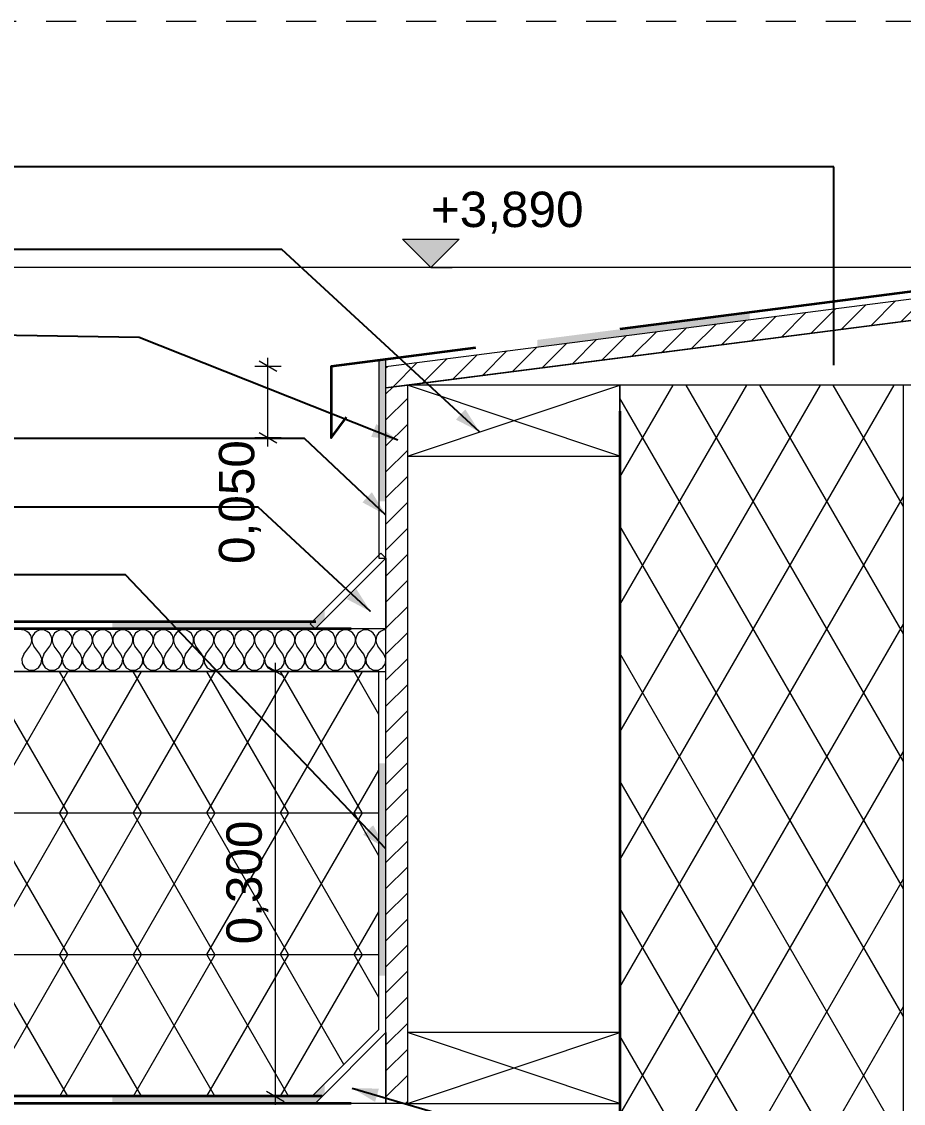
# Model space of a CAD drawing. Header units: millimetres. Extents: x 1192 to 3556, y 2820 to 4064.
# Drawn here: x 2036 to 2659, y 3300 to 4064 of the extents above; entities that cross this region are included whole.
import ezdxf

# ---------------------------------------------------------------- set-up
doc = ezdxf.new("R2010")
doc.units = ezdxf.units.MM
doc.header["$MEASUREMENT"] = 0
doc.linetypes.add('Dashed', pattern=[42.333333, 21.166667, -21.166667])
doc.linetypes.add('Wipeout_Contour', pattern=[1000, 0, -1000])
for name, color, linetype, lineweight in [('0_Pen_No__1', 7, 'Continuous', 13), ('Dimensioning - General_Pen_No__1', 7, 'Continuous', 13), ('LÕIGE_Pen_No__1', 7, 'Continuous', 13), ('New_0_Pen_No__2', 8, 'Continuous', 15), ('New_LÕIGE_Pen_No__1', 7, 'Continuous', 13), ('New_Shell - Roof_Pen_No__1', 7, 'Continuous', 13), ('New_Shell - Roof_Pen_No__21', 7, 'Continuous', 35), ('New_Structural - Bearing_Pen_No__21', 7, 'Continuous', 35), ('Structural - Bearing_Pen_No__1', 7, 'Continuous', 13), ('Structural - Bearing_Pen_No__27', 7, 'Continuous', 35)]:
    doc.layers.add(name, color=color, linetype=linetype, lineweight=lineweight)
for name, color, linetype in [('Dimensioning - General', 7, 'Continuous'), ('New_Shell - Roof', 7, 'Continuous'), ('New_Structural - Bearing', 7, 'Continuous'), ('Structural - Bearing', 7, 'Continuous')]:
    doc.layers.add(name, color=color, linetype=linetype)
doc.layers.add('New_Shell - Roof_Pen_No__102', color=7, linetype='Continuous', lineweight=13, true_color=0xcccccc)
doc.styles.add('GENERATED_STYLE_1', font='')
doc.styles.get('GENERATED_STYLE_1').set_extended_font_data('Arial')
doc.dimstyles.new('GENERATED_STYLE__1', dxfattribs={"dimtxt": 25, "dimasz": 9.5, "dimexe": 0.18, "dimexo": 0.0625, "dimgap": 0, "dimtad": 1, "dimdec": 3, "dimlfac": 0.001, "dimzin": 0, "dimdsep": 46, "dimtxsty": 'GENERATED_STYLE_1', "dimblk": 'ARROWHEAD_2', "dimblk1": 'ARROWHEAD_2', "dimblk2": 'ARROWHEAD_2', "dimcen": 0.09, "dimse1": 1, "dimse2": 1, "dimclrd": 7, "dimclre": 7, "dimclrt": 7, "dimadec": 0, "dimazin": 0, "dimtfac": 1, "dimtdec": 4, "dimtmove": 0, "dimatfit": 3, "dimfxl": 0, "dimtolj": 1, "dimtzin": 0, "dimarcsym": 0})
doc.dimstyles.new('GENERATED_STYLE__3', dxfattribs={"dimtxt": 0.18, "dimasz": 0.948188, "dimexe": 0.18, "dimexo": 0.0625, "dimgap": 0, "dimtad": 0, "dimtih": 1, "dimtoh": 1, "dimdec": 4, "dimzin": 0, "dimdsep": 46, "dimcen": 0.09, "dimadec": 0, "dimazin": 0, "dimtfac": 1, "dimtdec": 4, "dimtmove": 0, "dimatfit": 3, "dimldrblk": 'ARROWHEAD_5', "dimfxl": 0, "dimtolj": 1, "dimtzin": 0, "dimarcsym": 0})
doc.dimstyles.new('GENERATED_STYLE__4', dxfattribs={"dimtxt": 0.18, "dimasz": 18.24, "dimexe": 0.18, "dimexo": 0.0625, "dimgap": 0, "dimtad": 0, "dimtih": 1, "dimtoh": 1, "dimdec": 4, "dimzin": 0, "dimdsep": 46, "dimcen": 0.09, "dimadec": 0, "dimazin": 0, "dimtfac": 1, "dimtdec": 4, "dimtmove": 0, "dimatfit": 3, "dimldrblk": 'ARROWHEAD_5', "dimfxl": 0, "dimtolj": 1, "dimtzin": 0, "dimarcsym": 0})
pattern_1 = [(45, (0, 0), (-9.192388, 9.192388), [])]

# ---------------------------------------------------------------- blocks, each defined once
blk = doc.blocks.new('*X1')
at = {"layer": 'New_Shell - Roof_Pen_No__1', "color": 7, "linetype": 'Continuous', "lineweight": 13}
for p, q in [((2038.2, 3634.01), (2036.25, 3634.29)), ((2040, 3633.22), (2038.2, 3634.01)), ((2041.52, 3631.96), (2040, 3633.22)), ((2042.64, 3630.34), (2041.52, 3631.96)), ((2043.27, 3628.47), (2042.64, 3630.34)), ((2043.36, 3626.5), (2043.27, 3628.47)), ((2043.51, 3628.47), (2043.42, 3626.5)), ((2044.14, 3630.34), (2043.51, 3628.47)), ((2045.26, 3631.96), (2044.14, 3630.34)), ((2046.78, 3633.22), (2045.26, 3631.96)), ((2048.58, 3634.01), (2046.78, 3633.22)), ((2050.53, 3634.29), (2048.58, 3634.01)), ((2052.49, 3634.01), (2050.53, 3634.29)), ((2054.29, 3633.22), (2052.49, 3634.01)), ((2055.81, 3631.96), (2054.29, 3633.22)), ((2056.92, 3630.34), (2055.81, 3631.96)), ((2057.55, 3628.47), (2056.92, 3630.34)), ((2057.65, 3626.5), (2057.55, 3628.47)), ((2057.8, 3628.47), (2057.7, 3626.5)), ((2058.43, 3630.34), (2057.8, 3628.47)), ((2059.55, 3631.96), (2058.43, 3630.34)), ((2061.06, 3633.22), (2059.55, 3631.96)), ((2062.87, 3634.01), (2061.06, 3633.22)), ((2064.82, 3634.29), (2062.87, 3634.01)), ((2066.77, 3634.01), (2064.82, 3634.29)), ((2068.57, 3633.22), (2066.77, 3634.01)), ((2070.09, 3631.96), (2068.57, 3633.22)), ((2071.21, 3630.34), (2070.09, 3631.96)), ((2071.84, 3628.47), (2071.21, 3630.34)), ((2071.93, 3626.5), (2071.84, 3628.47)), ((2072.09, 3628.47), (2071.99, 3626.5)), ((2072.72, 3630.34), (2072.09, 3628.47)), ((2073.83, 3631.96), (2072.72, 3630.34)), ((2075.35, 3633.22), (2073.83, 3631.96)), ((2077.15, 3634.01), (2075.35, 3633.22)), ((2079.1, 3634.29), (2077.15, 3634.01)), ((2081.06, 3634.01), (2079.1, 3634.29)), ((2082.86, 3633.22), (2081.06, 3634.01)), ((2084.38, 3631.96), (2082.86, 3633.22)), ((2085.49, 3630.34), (2084.38, 3631.96)), ((2086.12, 3628.47), (2085.49, 3630.34)), ((2086.22, 3626.5), (2086.12, 3628.47)), ((2086.37, 3628.47), (2086.28, 3626.5)), ((2087, 3630.34), (2086.37, 3628.47)), ((2088.12, 3631.96), (2087, 3630.34)), ((2089.64, 3633.22), (2088.12, 3631.96)), ((2091.44, 3634.01), (2089.64, 3633.22)), ((2093.39, 3634.29), (2091.44, 3634.01)), ((2095.34, 3634.01), (2093.39, 3634.29)), ((2097.15, 3633.22), (2095.34, 3634.01)), ((2098.66, 3631.96), (2097.15, 3633.22)), ((2099.78, 3630.34), (2098.66, 3631.96)), ((2100.41, 3628.47), (2099.78, 3630.34)), ((2100.5, 3626.5), (2100.41, 3628.47)), ((2100.66, 3628.47), (2100.56, 3626.5)), ((2101.29, 3630.34), (2100.66, 3628.47)), ((2102.4, 3631.96), (2101.29, 3630.34)), ((2103.92, 3633.22), (2102.4, 3631.96)), ((2105.72, 3634.01), (2103.92, 3633.22)), ((2107.68, 3634.29), (2105.72, 3634.01)), ((2109.63, 3634.01), (2107.68, 3634.29)), ((2111.43, 3633.22), (2109.63, 3634.01)), ((2112.95, 3631.96), (2111.43, 3633.22)), ((2114.06, 3630.34), (2112.95, 3631.96)), ((2114.69, 3628.47), (2114.06, 3630.34)), ((2114.79, 3626.5), (2114.69, 3628.47)), ((2114.94, 3628.47), (2114.85, 3626.5)), ((2115.57, 3630.34), (2114.94, 3628.47)), ((2116.69, 3631.96), (2115.57, 3630.34)), ((2118.21, 3633.22), (2116.69, 3631.96)), ((2120.01, 3634.01), (2118.21, 3633.22)), ((2121.96, 3634.29), (2120.01, 3634.01)), ((2123.91, 3634.01), (2121.96, 3634.29)), ((2125.72, 3633.22), (2123.91, 3634.01)), ((2127.23, 3631.96), (2125.72, 3633.22)), ((2128.35, 3630.34), (2127.23, 3631.96)), ((2128.98, 3628.47), (2128.35, 3630.34)), ((2129.08, 3626.5), (2128.98, 3628.47)), ((2129.23, 3628.47), (2129.13, 3626.5)), ((2129.86, 3630.34), (2129.23, 3628.47)), ((2130.97, 3631.96), (2129.86, 3630.34)), ((2132.49, 3633.22), (2130.97, 3631.96)), ((2134.3, 3634.01), (2132.49, 3633.22)), ((2136.25, 3634.29), (2134.3, 3634.01)), ((2138.2, 3634.01), (2136.25, 3634.29)), ((2140, 3633.22), (2138.2, 3634.01)), ((2141.52, 3631.96), (2140, 3633.22)), ((2142.64, 3630.34), (2141.52, 3631.96)), ((2143.27, 3628.47), (2142.64, 3630.34)), ((2143.36, 3626.5), (2143.27, 3628.47)), ((2143.51, 3628.47), (2143.42, 3626.5)), ((2144.14, 3630.34), (2143.51, 3628.47)), ((2145.26, 3631.96), (2144.14, 3630.34)), ((2146.78, 3633.22), (2145.26, 3631.96)), ((2148.58, 3634.01), (2146.78, 3633.22)), ((2150.53, 3634.29), (2148.58, 3634.01)), ((2152.49, 3634.01), (2150.53, 3634.29)), ((2154.29, 3633.22), (2152.49, 3634.01)), ((2155.81, 3631.96), (2154.29, 3633.22)), ((2156.92, 3630.34), (2155.81, 3631.96)), ((2157.55, 3628.47), (2156.92, 3630.34)), ((2157.65, 3626.5), (2157.55, 3628.47)), ((2157.8, 3628.47), (2157.7, 3626.5)), ((2158.43, 3630.34), (2157.8, 3628.47)), ((2159.55, 3631.96), (2158.43, 3630.34)), ((2161.06, 3633.22), (2159.55, 3631.96)), ((2162.87, 3634.01), (2161.06, 3633.22)), ((2164.82, 3634.29), (2162.87, 3634.01)), ((2166.77, 3634.01), (2164.82, 3634.29)), ((2168.57, 3633.22), (2166.77, 3634.01)), ((2170.09, 3631.96), (2168.57, 3633.22)), ((2171.21, 3630.34), (2170.09, 3631.96)), ((2171.84, 3628.47), (2171.21, 3630.34)), ((2171.93, 3626.5), (2171.84, 3628.47)), ((2172.09, 3628.47), (2171.99, 3626.5)), ((2172.72, 3630.34), (2172.09, 3628.47)), ((2173.83, 3631.96), (2172.72, 3630.34)), ((2175.35, 3633.22), (2173.83, 3631.96)), ((2177.15, 3634.01), (2175.35, 3633.22)), ((2179.1, 3634.29), (2177.15, 3634.01)), ((2181.06, 3634.01), (2179.1, 3634.29)), ((2182.86, 3633.22), (2181.06, 3634.01)), ((2184.38, 3631.96), (2182.86, 3633.22)), ((2185.49, 3630.34), (2184.38, 3631.96)), ((2186.12, 3628.47), (2185.49, 3630.34)), ((2186.22, 3626.5), (2186.12, 3628.47)), ((2186.37, 3628.47), (2186.28, 3626.5)), ((2187, 3630.34), (2186.37, 3628.47)), ((2188.12, 3631.96), (2187, 3630.34)), ((2189.64, 3633.22), (2188.12, 3631.96)), ((2191.44, 3634.01), (2189.64, 3633.22)), ((2193.39, 3634.29), (2191.44, 3634.01)), ((2195.34, 3634.01), (2193.39, 3634.29)), ((2197.15, 3633.22), (2195.34, 3634.01)), ((2198.66, 3631.96), (2197.15, 3633.22)), ((2199.78, 3630.34), (2198.66, 3631.96)), ((2200.41, 3628.47), (2199.78, 3630.34)), ((2200.5, 3626.5), (2200.41, 3628.47)), ((2200.66, 3628.47), (2200.56, 3626.5)), ((2201.29, 3630.34), (2200.66, 3628.47)), ((2202.4, 3631.96), (2201.29, 3630.34)), ((2203.92, 3633.22), (2202.4, 3631.96)), ((2205.72, 3634.01), (2203.92, 3633.22)), ((2207.68, 3634.29), (2205.72, 3634.01)), ((2209.63, 3634.01), (2207.68, 3634.29)), ((2211.43, 3633.22), (2209.63, 3634.01)), ((2212.95, 3631.96), (2211.43, 3633.22)), ((2214.06, 3630.34), (2212.95, 3631.96)), ((2214.69, 3628.47), (2214.06, 3630.34)), ((2214.79, 3626.5), (2214.69, 3628.47)), ((2214.94, 3628.47), (2214.85, 3626.5)), ((2215.57, 3630.34), (2214.94, 3628.47)), ((2216.69, 3631.96), (2215.57, 3630.34)), ((2218.21, 3633.22), (2216.69, 3631.96)), ((2220.01, 3634.01), (2218.21, 3633.22)), ((2221.96, 3634.29), (2220.01, 3634.01)), ((2223.91, 3634.01), (2221.96, 3634.29)), ((2225.72, 3633.22), (2223.91, 3634.01)), ((2227.23, 3631.96), (2225.72, 3633.22)), ((2228.35, 3630.34), (2227.23, 3631.96)), ((2228.98, 3628.47), (2228.35, 3630.34)), ((2229.08, 3626.5), (2228.98, 3628.47)), ((2229.23, 3628.47), (2229.13, 3626.5)), ((2229.86, 3630.34), (2229.23, 3628.47)), ((2230.97, 3631.96), (2229.86, 3630.34)), ((2232.49, 3633.22), (2230.97, 3631.96)), ((2234.3, 3634.01), (2232.49, 3633.22)), ((2236.25, 3634.29), (2234.3, 3634.01)), ((2238.2, 3634.01), (2236.25, 3634.29)), ((2240, 3633.22), (2238.2, 3634.01)), ((2241.52, 3631.96), (2240, 3633.22)), ((2242.64, 3630.34), (2241.52, 3631.96)), ((2243.27, 3628.47), (2242.64, 3630.34)), ((2243.36, 3626.5), (2243.27, 3628.47)), ((2243.51, 3628.47), (2243.42, 3626.5)), ((2244.14, 3630.34), (2243.51, 3628.47)), ((2245.26, 3631.96), (2244.14, 3630.34)), ((2246.78, 3633.22), (2245.26, 3631.96)), ((2248.58, 3634.01), (2246.78, 3633.22)), ((2250.53, 3634.29), (2248.58, 3634.01)), ((2252.49, 3634.01), (2250.53, 3634.29)), ((2254.29, 3633.22), (2252.49, 3634.01)), ((2255.81, 3631.96), (2254.29, 3633.22)), ((2256.92, 3630.34), (2255.81, 3631.96)), ((2257.55, 3628.47), (2256.92, 3630.34)), ((2257.65, 3626.5), (2257.55, 3628.47)), ((2257.8, 3628.47), (2257.7, 3626.5)), ((2258.43, 3630.34), (2257.8, 3628.47)), ((2259.55, 3631.96), (2258.43, 3630.34)), ((2261.06, 3633.22), (2259.55, 3631.96)), ((2262.87, 3634.01), (2261.06, 3633.22)), ((2264.82, 3634.29), (2262.87, 3634.01)), ((2266.77, 3634.01), (2264.82, 3634.29)), ((2268.57, 3633.22), (2266.77, 3634.01)), ((2270.09, 3631.96), (2268.57, 3633.22)), ((2271.21, 3630.34), (2270.09, 3631.96)), ((2271.84, 3628.47), (2271.21, 3630.34)), ((2271.93, 3626.5), (2271.84, 3628.47)), ((2272.09, 3628.47), (2271.99, 3626.5)), ((2272.72, 3630.34), (2272.09, 3628.47)), ((2273.83, 3631.96), (2272.72, 3630.34)), ((2275.35, 3633.22), (2273.83, 3631.96)), ((2277.15, 3634.01), (2275.35, 3633.22)), ((2279.1, 3634.29), (2277.15, 3634.01)), ((2281.06, 3634.01), (2279.1, 3634.29)), ((2282.86, 3633.22), (2281.06, 3634.01)), ((2284.38, 3631.96), (2282.86, 3633.22)), ((2285.49, 3630.34), (2284.38, 3631.96)), ((2286.12, 3628.47), (2285.49, 3630.34)), ((2286.22, 3626.5), (2286.12, 3628.47)), ((2286.37, 3628.47), (2286.28, 3626.5)), ((2287, 3630.34), (2286.37, 3628.47)), ((2288.12, 3631.96), (2287, 3630.34)), ((2289.64, 3633.22), (2288.12, 3631.96)), ((2291.44, 3634.01), (2289.64, 3633.22)), ((2293.37, 3634.28), (2291.44, 3634.01)), ((2037.68, 3617.14), (2041.96, 3622.86)), ((2041.96, 3622.86), (2042.92, 3624.58)), ((2042.92, 3624.58), (2043.36, 3626.5)), ((2043.42, 3626.5), (2043.87, 3624.58)), ((2043.87, 3624.58), (2044.82, 3622.86)), ((2049.1, 3617.14), (2044.82, 3622.86)), ((2051.96, 3617.14), (2056.25, 3622.86)), ((2056.25, 3622.86), (2057.2, 3624.58)), ((2057.2, 3624.58), (2057.65, 3626.5)), ((2057.7, 3626.5), (2058.15, 3624.58)), ((2058.15, 3624.58), (2059.1, 3622.86)), ((2063.39, 3617.14), (2059.1, 3622.86)), ((2066.25, 3617.14), (2070.53, 3622.86)), ((2070.53, 3622.86), (2071.49, 3624.58)), ((2071.49, 3624.58), (2071.93, 3626.5)), ((2071.99, 3626.5), (2072.44, 3624.58)), ((2072.44, 3624.58), (2073.39, 3622.86)), ((2077.68, 3617.14), (2073.39, 3622.86)), ((2080.53, 3617.14), (2084.82, 3622.86)), ((2084.82, 3622.86), (2085.77, 3624.58)), ((2085.77, 3624.58), (2086.22, 3626.5)), ((2086.28, 3626.5), (2086.72, 3624.58)), ((2086.72, 3624.58), (2087.68, 3622.86)), ((2091.96, 3617.14), (2087.68, 3622.86)), ((2094.82, 3617.14), (2099.1, 3622.86)), ((2099.1, 3622.86), (2100.06, 3624.58)), ((2100.06, 3624.58), (2100.5, 3626.5)), ((2100.56, 3626.5), (2101.01, 3624.58)), ((2101.01, 3624.58), (2101.96, 3622.86)), ((2106.25, 3617.14), (2101.96, 3622.86)), ((2109.1, 3617.14), (2113.39, 3622.86)), ((2113.39, 3622.86), (2114.34, 3624.58)), ((2114.34, 3624.58), (2114.79, 3626.5)), ((2114.85, 3626.5), (2115.29, 3624.58)), ((2115.29, 3624.58), (2116.25, 3622.86)), ((2120.53, 3617.14), (2116.25, 3622.86)), ((2123.39, 3617.14), (2127.68, 3622.86)), ((2127.68, 3622.86), (2128.63, 3624.58)), ((2128.63, 3624.58), (2129.08, 3626.5)), ((2129.13, 3626.5), (2129.58, 3624.58)), ((2129.58, 3624.58), (2130.53, 3622.86)), ((2134.82, 3617.14), (2130.53, 3622.86)), ((2137.68, 3617.14), (2141.96, 3622.86)), ((2141.96, 3622.86), (2142.92, 3624.58)), ((2142.92, 3624.58), (2143.36, 3626.5)), ((2143.42, 3626.5), (2143.87, 3624.58)), ((2143.87, 3624.58), (2144.82, 3622.86)), ((2149.1, 3617.14), (2144.82, 3622.86)), ((2151.96, 3617.14), (2156.25, 3622.86)), ((2156.25, 3622.86), (2157.2, 3624.58)), ((2157.2, 3624.58), (2157.65, 3626.5)), ((2157.7, 3626.5), (2158.15, 3624.58)), ((2158.15, 3624.58), (2159.1, 3622.86)), ((2163.39, 3617.14), (2159.1, 3622.86)), ((2166.25, 3617.14), (2170.53, 3622.86)), ((2170.53, 3622.86), (2171.49, 3624.58)), ((2171.49, 3624.58), (2171.93, 3626.5)), ((2171.99, 3626.5), (2172.44, 3624.58)), ((2172.44, 3624.58), (2173.39, 3622.86)), ((2177.68, 3617.14), (2173.39, 3622.86)), ((2180.53, 3617.14), (2184.82, 3622.86)), ((2184.82, 3622.86), (2185.77, 3624.58)), ((2185.77, 3624.58), (2186.22, 3626.5)), ((2186.28, 3626.5), (2186.72, 3624.58)), ((2186.72, 3624.58), (2187.68, 3622.86)), ((2191.96, 3617.14), (2187.68, 3622.86)), ((2194.82, 3617.14), (2199.1, 3622.86)), ((2199.1, 3622.86), (2200.06, 3624.58)), ((2200.06, 3624.58), (2200.5, 3626.5)), ((2200.56, 3626.5), (2201.01, 3624.58)), ((2201.01, 3624.58), (2201.96, 3622.86)), ((2206.25, 3617.14), (2201.96, 3622.86)), ((2209.1, 3617.14), (2213.39, 3622.86)), ((2213.39, 3622.86), (2214.34, 3624.58)), ((2214.34, 3624.58), (2214.79, 3626.5)), ((2214.85, 3626.5), (2215.29, 3624.58)), ((2215.29, 3624.58), (2216.25, 3622.86)), ((2220.53, 3617.14), (2216.25, 3622.86)), ((2223.39, 3617.14), (2227.68, 3622.86)), ((2227.68, 3622.86), (2228.63, 3624.58)), ((2228.63, 3624.58), (2229.08, 3626.5)), ((2229.13, 3626.5), (2229.58, 3624.58)), ((2229.58, 3624.58), (2230.53, 3622.86)), ((2234.82, 3617.14), (2230.53, 3622.86)), ((2237.68, 3617.14), (2241.96, 3622.86)), ((2241.96, 3622.86), (2242.92, 3624.58)), ((2242.92, 3624.58), (2243.36, 3626.5)), ((2243.42, 3626.5), (2243.87, 3624.58)), ((2243.87, 3624.58), (2244.82, 3622.86)), ((2249.1, 3617.14), (2244.82, 3622.86)), ((2251.96, 3617.14), (2256.25, 3622.86)), ((2256.25, 3622.86), (2257.2, 3624.58)), ((2257.2, 3624.58), (2257.65, 3626.5)), ((2257.7, 3626.5), (2258.15, 3624.58)), ((2258.15, 3624.58), (2259.1, 3622.86)), ((2263.39, 3617.14), (2259.1, 3622.86)), ((2266.25, 3617.14), (2270.53, 3622.86)), ((2270.53, 3622.86), (2271.49, 3624.58)), ((2271.49, 3624.58), (2271.93, 3626.5)), ((2271.99, 3626.5), (2272.44, 3624.58)), ((2272.44, 3624.58), (2273.39, 3622.86)), ((2277.68, 3617.14), (2273.39, 3622.86)), ((2280.53, 3617.14), (2284.82, 3622.86)), ((2284.82, 3622.86), (2285.77, 3624.58)), ((2285.77, 3624.58), (2286.22, 3626.5)), ((2286.28, 3626.5), (2286.72, 3624.58)), ((2286.72, 3624.58), (2287.68, 3622.86)), ((2291.96, 3617.14), (2287.68, 3622.86)), ((2037.68, 3617.14), (2036.33, 3613.93)), ((2036.33, 3613.93), (2036.66, 3610.47)), ((2050.45, 3613.93), (2049.1, 3617.14)), ((2050.12, 3610.47), (2050.45, 3613.93)), ((2051.96, 3617.14), (2050.62, 3613.93)), ((2050.62, 3613.93), (2050.94, 3610.47)), ((2064.74, 3613.93), (2063.39, 3617.14)), ((2064.41, 3610.47), (2064.74, 3613.93)), ((2066.25, 3617.14), (2064.9, 3613.93)), ((2064.9, 3613.93), (2065.23, 3610.47)), ((2079.02, 3613.93), (2077.68, 3617.14)), ((2078.69, 3610.47), (2079.02, 3613.93)), ((2080.53, 3617.14), (2079.19, 3613.93)), ((2079.19, 3613.93), (2079.52, 3610.47)), ((2093.31, 3613.93), (2091.96, 3617.14)), ((2092.98, 3610.47), (2093.31, 3613.93)), ((2094.82, 3617.14), (2093.47, 3613.93)), ((2093.47, 3613.93), (2093.8, 3610.47)), ((2107.59, 3613.93), (2106.25, 3617.14)), ((2107.27, 3610.47), (2107.59, 3613.93)), ((2109.1, 3617.14), (2107.76, 3613.93)), ((2107.76, 3613.93), (2108.09, 3610.47)), ((2121.88, 3613.93), (2120.53, 3617.14)), ((2121.55, 3610.47), (2121.88, 3613.93)), ((2123.39, 3617.14), (2122.04, 3613.93)), ((2122.04, 3613.93), (2122.37, 3610.47)), ((2136.17, 3613.93), (2134.82, 3617.14)), ((2135.84, 3610.47), (2136.17, 3613.93)), ((2137.68, 3617.14), (2136.33, 3613.93)), ((2136.33, 3613.93), (2136.66, 3610.47)), ((2150.45, 3613.93), (2149.1, 3617.14)), ((2150.12, 3610.47), (2150.45, 3613.93)), ((2151.96, 3617.14), (2150.62, 3613.93)), ((2150.62, 3613.93), (2150.94, 3610.47)), ((2164.74, 3613.93), (2163.39, 3617.14)), ((2164.41, 3610.47), (2164.74, 3613.93)), ((2166.25, 3617.14), (2164.9, 3613.93)), ((2164.9, 3613.93), (2165.23, 3610.47)), ((2179.02, 3613.93), (2177.68, 3617.14)), ((2178.69, 3610.47), (2179.02, 3613.93)), ((2180.53, 3617.14), (2179.19, 3613.93)), ((2179.19, 3613.93), (2179.52, 3610.47)), ((2193.31, 3613.93), (2191.96, 3617.14)), ((2192.98, 3610.47), (2193.31, 3613.93)), ((2194.82, 3617.14), (2193.47, 3613.93)), ((2193.47, 3613.93), (2193.8, 3610.47)), ((2207.59, 3613.93), (2206.25, 3617.14)), ((2207.27, 3610.47), (2207.59, 3613.93)), ((2209.1, 3617.14), (2207.76, 3613.93)), ((2207.76, 3613.93), (2208.09, 3610.47)), ((2221.88, 3613.93), (2220.53, 3617.14)), ((2221.55, 3610.47), (2221.88, 3613.93)), ((2223.39, 3617.14), (2222.04, 3613.93)), ((2222.04, 3613.93), (2222.37, 3610.47)), ((2236.17, 3613.93), (2234.82, 3617.14)), ((2235.84, 3610.47), (2236.17, 3613.93)), ((2237.68, 3617.14), (2236.33, 3613.93)), ((2236.33, 3613.93), (2236.66, 3610.47)), ((2250.45, 3613.93), (2249.1, 3617.14)), ((2250.12, 3610.47), (2250.45, 3613.93)), ((2251.96, 3617.14), (2250.62, 3613.93)), ((2250.62, 3613.93), (2250.94, 3610.47)), ((2264.74, 3613.93), (2263.39, 3617.14)), ((2264.41, 3610.47), (2264.74, 3613.93)), ((2266.25, 3617.14), (2264.9, 3613.93)), ((2264.9, 3613.93), (2265.23, 3610.47)), ((2279.02, 3613.93), (2277.68, 3617.14)), ((2278.69, 3610.47), (2279.02, 3613.93)), ((2280.53, 3617.14), (2279.19, 3613.93)), ((2279.19, 3613.93), (2279.52, 3610.47)), ((2293.31, 3613.93), (2291.96, 3617.14)), ((2292.98, 3610.47), (2293.31, 3613.93)), ((2036.66, 3610.47), (2038.58, 3607.57)), ((2038.58, 3607.57), (2041.65, 3605.93)), ((2041.65, 3605.93), (2045.13, 3605.93)), ((2045.13, 3605.93), (2048.2, 3607.57)), ((2048.2, 3607.57), (2050.12, 3610.47)), ((2050.94, 3610.47), (2052.87, 3607.57)), ((2052.87, 3607.57), (2055.94, 3605.93)), ((2055.94, 3605.93), (2059.42, 3605.93)), ((2059.42, 3605.93), (2062.48, 3607.57)), ((2062.48, 3607.57), (2064.41, 3610.47)), ((2065.23, 3610.47), (2067.16, 3607.57)), ((2067.16, 3607.57), (2070.22, 3605.93)), ((2070.22, 3605.93), (2073.7, 3605.93)), ((2073.7, 3605.93), (2076.77, 3607.57)), ((2076.77, 3607.57), (2078.69, 3610.47)), ((2079.52, 3610.47), (2081.44, 3607.57)), ((2081.44, 3607.57), (2084.51, 3605.93)), ((2084.51, 3605.93), (2087.99, 3605.93)), ((2087.99, 3605.93), (2091.05, 3607.57)), ((2091.05, 3607.57), (2092.98, 3610.47)), ((2093.8, 3610.47), (2095.73, 3607.57)), ((2095.73, 3607.57), (2098.79, 3605.93)), ((2098.79, 3605.93), (2102.27, 3605.93)), ((2102.27, 3605.93), (2105.34, 3607.57)), ((2105.34, 3607.57), (2107.27, 3610.47)), ((2108.09, 3610.47), (2110.01, 3607.57)), ((2110.01, 3607.57), (2113.08, 3605.93)), ((2113.08, 3605.93), (2116.56, 3605.93)), ((2116.56, 3605.93), (2119.63, 3607.57)), ((2119.63, 3607.57), (2121.55, 3610.47)), ((2122.37, 3610.47), (2124.3, 3607.57)), ((2124.3, 3607.57), (2127.36, 3605.93)), ((2127.36, 3605.93), (2130.84, 3605.93)), ((2130.84, 3605.93), (2133.91, 3607.57)), ((2133.91, 3607.57), (2135.84, 3610.47)), ((2136.66, 3610.47), (2138.58, 3607.57)), ((2138.58, 3607.57), (2141.65, 3605.93)), ((2141.65, 3605.93), (2145.13, 3605.93)), ((2145.13, 3605.93), (2148.2, 3607.57)), ((2148.2, 3607.57), (2150.12, 3610.47)), ((2150.94, 3610.47), (2152.87, 3607.57)), ((2152.87, 3607.57), (2155.94, 3605.93)), ((2155.94, 3605.93), (2159.42, 3605.93)), ((2159.42, 3605.93), (2162.48, 3607.57)), ((2162.48, 3607.57), (2164.41, 3610.47)), ((2165.23, 3610.47), (2167.16, 3607.57)), ((2167.16, 3607.57), (2170.22, 3605.93)), ((2170.22, 3605.93), (2173.7, 3605.93)), ((2173.7, 3605.93), (2176.77, 3607.57)), ((2176.77, 3607.57), (2178.69, 3610.47)), ((2179.52, 3610.47), (2181.44, 3607.57)), ((2181.44, 3607.57), (2184.51, 3605.93)), ((2184.51, 3605.93), (2187.99, 3605.93)), ((2187.99, 3605.93), (2191.05, 3607.57)), ((2191.05, 3607.57), (2192.98, 3610.47)), ((2193.8, 3610.47), (2195.73, 3607.57)), ((2195.73, 3607.57), (2198.79, 3605.93)), ((2198.79, 3605.93), (2202.27, 3605.93)), ((2202.27, 3605.93), (2205.34, 3607.57)), ((2205.34, 3607.57), (2207.27, 3610.47)), ((2208.09, 3610.47), (2210.01, 3607.57)), ((2210.01, 3607.57), (2213.08, 3605.93)), ((2213.08, 3605.93), (2216.56, 3605.93)), ((2216.56, 3605.93), (2219.63, 3607.57)), ((2219.63, 3607.57), (2221.55, 3610.47)), ((2222.37, 3610.47), (2224.3, 3607.57)), ((2224.3, 3607.57), (2227.36, 3605.93)), ((2227.36, 3605.93), (2230.84, 3605.93)), ((2230.84, 3605.93), (2233.91, 3607.57)), ((2233.91, 3607.57), (2235.84, 3610.47)), ((2236.66, 3610.47), (2238.58, 3607.57)), ((2238.58, 3607.57), (2241.65, 3605.93)), ((2241.65, 3605.93), (2245.13, 3605.93)), ((2245.13, 3605.93), (2248.2, 3607.57)), ((2248.2, 3607.57), (2250.12, 3610.47)), ((2250.94, 3610.47), (2252.87, 3607.57)), ((2252.87, 3607.57), (2255.94, 3605.93)), ((2255.94, 3605.93), (2259.42, 3605.93)), ((2259.42, 3605.93), (2262.48, 3607.57)), ((2262.48, 3607.57), (2264.41, 3610.47)), ((2265.23, 3610.47), (2267.16, 3607.57)), ((2267.16, 3607.57), (2270.22, 3605.93)), ((2270.22, 3605.93), (2273.7, 3605.93)), ((2273.7, 3605.93), (2276.77, 3607.57)), ((2276.77, 3607.57), (2278.69, 3610.47)), ((2279.52, 3610.47), (2281.44, 3607.57)), ((2281.44, 3607.57), (2284.51, 3605.93)), ((2284.51, 3605.93), (2287.99, 3605.93)), ((2287.99, 3605.93), (2291.05, 3607.57)), ((2291.05, 3607.57), (2292.98, 3610.47))]:
    blk.add_line(p, q, dxfattribs=at)
blk = doc.blocks.new('*X2')
at = {"layer": 'New_Shell - Roof', "linetype": 'Continuous', "lineweight": 0, "true_color": 0x000000}
blk.add_hatch(color=18, dxfattribs=at).paths.add_polyline_path([(2100.18, 3640), (2100.18, 3635), (2241.25, 3635), (2241.25, 3640)])
blk = doc.blocks.new('*X3')
at = {"layer": 'New_Shell - Roof', "linetype": 'Continuous', "lineweight": 0, "true_color": 0x000000}
for points in [[(2100.16, 3300), (2243.37, 3300), (2243.37, 3300.05), (2100.16, 3300.05)], [(2243.37, 3305), (2100.17, 3305), (2100.17, 3300.05), (2243.37, 3300.05)]]:
    blk.add_hatch(color=18, dxfattribs=at).paths.add_polyline_path(points)
blk = doc.blocks.new('*X4')
at = {"layer": 'New_Shell - Roof', "linetype": 'Continuous', "lineweight": 0, "true_color": 0x000000}
for points in [[(2239.84, 3303.54), (2243.32, 3300.05), (2243.43, 3300.05), (2250.16, 3306.79), (2250.16, 3313.86)], [(2243.32, 3300.05), (2243.37, 3300), (2243.43, 3300.05)]]:
    blk.add_hatch(color=18, dxfattribs=at).paths.add_polyline_path(points)
blk = doc.blocks.new('*X5')
at = {"layer": 'New_Shell - Roof', "linetype": 'Continuous', "lineweight": 0, "true_color": 0x000000}
for points in [[(2290.88, 3540.1), (2288.37, 3540.1), (2288.37, 3390.1), (2290.88, 3390.1)], [(2293.37, 3540.09), (2290.88, 3540.09), (2290.88, 3390.09), (2293.37, 3390.09)]]:
    blk.add_hatch(color=18, dxfattribs=at).paths.add_polyline_path(points)
blk = doc.blocks.new('*X6')
at = {"layer": 'New_Shell - Roof', "linetype": 'Continuous', "lineweight": 0, "true_color": 0x000000}
blk.add_hatch(color=18, dxfattribs=at).paths.add_polyline_path([(2239.84, 3638.54), (2243.37, 3635), (2250.18, 3641.81), (2250.18, 3648.88)])
blk = doc.blocks.new('*X7')
at = {"layer": 'New_Shell - Roof', "linetype": 'Continuous', "lineweight": 0, "true_color": 0x000000}
for points in [[(2290.88, 3824.9), (2288.37, 3824.58), (2288.37, 3725.1), (2290.88, 3725.1)], [(2290.88, 3725.09), (2293.37, 3725.09), (2293.37, 3825.22), (2290.88, 3824.9)]]:
    blk.add_hatch(color=18, dxfattribs=at).paths.add_polyline_path(points)
blk = doc.blocks.new('*X8')
at = {"layer": 'New_Shell - Roof', "linetype": 'Continuous', "lineweight": 0, "true_color": 0x000000}
for points in [[(2700.19, 3877.59), (2700.19, 3872.55), (2792.37, 3884.42), (2791.73, 3889.38)], [(2400.19, 3838.97), (2400.19, 3833.93), (2550.19, 3853.24), (2550.19, 3858.28)]]:
    blk.add_hatch(color=18, dxfattribs=at).paths.add_polyline_path(points)
blk = doc.blocks.new('*D9')
at = {"layer": 'Dimensioning - General_Pen_No__1', "color": 7, "linetype": 'Continuous', "lineweight": 13}
for p, q in [((2224.76, 3605), (2206.01, 3605)), ((2221.64, 3601.39), (2209.14, 3608.61)), ((2215.39, 3605), (2215.39, 3611.11)), ((2215.39, 3305), (2215.39, 3605)), ((2209.14, 3308.61), (2221.64, 3301.39)), ((2224.76, 3305), (2206.01, 3305)), ((2215.39, 3298.89), (2215.39, 3305))]:
    blk.add_line(p, q, dxfattribs=at)
at = {"layer": 'Dimensioning - General_Pen_No__1', "color": 7, "lineweight": 13, "insert": (2210.39, 3412.26), "char_height": 25, "attachment_point": 7, "rotation": 90, "style": 'GENERATED_STYLE_1'}
blk.add_mtext('\\A1;{\\pql;\\fArial|b0|i0|c0|p34;0,300}', dxfattribs=at)
blk = doc.blocks.new('ARROWHEAD_2')
at = {"color": 0, "linetype": 'Continuous', "lineweight": 0}
for p, q in [((0, 0), (-1, 0)), ((-0.378, -0.655), (0.378, 0.655))]:
    blk.add_line(p, q, dxfattribs=at)
blk = doc.blocks.new('*D12')
at = {"layer": 'Dimensioning - General_Pen_No__1', "color": 7, "linetype": 'Continuous', "lineweight": 13}
for p, q in [((2210.1, 3820.26), (2210.1, 3826.37)), ((2219.47, 3820.26), (2200.72, 3820.26)), ((2216.35, 3816.65), (2203.85, 3823.87)), ((2210.1, 3769.9), (2210.1, 3820.26)), ((2203.85, 3773.51), (2216.35, 3766.29)), ((2219.47, 3769.9), (2200.72, 3769.9)), ((2210.1, 3763.79), (2210.1, 3769.9))]:
    blk.add_line(p, q, dxfattribs=at)
at = {"layer": 'Dimensioning - General_Pen_No__1', "color": 7, "lineweight": 13, "insert": (2205.1, 3680.8), "char_height": 25, "attachment_point": 7, "rotation": 90, "style": 'GENERATED_STYLE_1'}
blk.add_mtext('\\A1;{\\pql;\\fArial|b0|i0|c0|p34;0,050}', dxfattribs=at)
blk = doc.blocks.new('ARROWHEAD_5')
at = {"linetype": 'Continuous', "lineweight": 0}
blk.add_hatch(color=0, dxfattribs=at).paths.add_polyline_path([(-1, 0.2679), (0, 0), (-1, -0.2679)])
at = {"color": 0, "linetype": 'Continuous', "lineweight": 0}
blk.add_line((0, 0), (-1, 0), dxfattribs=at)

msp = doc.modelspace()

# ---------------------------------------------------------------- hatches: boundary and pattern name
at = {"layer": 'Dimensioning - General_Pen_No__1', "linetype": 'Continuous', "lineweight": 13}
msp.add_hatch(color=7, dxfattribs=at).paths.add_polyline_path([(2325.052, 3890), (2345.052, 3910), (2305.052, 3910)])
at = {"layer": 'LÕIGE_Pen_No__1', "linetype": 'Continuous', "lineweight": 13}
h = msp.add_hatch(dxfattribs=at)
h.set_pattern_fill('Common_Brick_0001', style=0, pattern_type=2)
h.set_pattern_definition(pattern_1)
h.paths.add_polyline_path([(2308.5535, 3807.0149), (2308.5535, 3300), (2293.3729, 3300), (2293.3729, 3805.0676)])

# ---------------------------------------------------------------- linework, layer by layer
at = {"layer": 'Dimensioning - General_Pen_No__1', "color": 7, "linetype": 'Continuous', "lineweight": 13}
for p, q in [((2325.052, 3890), (2305.052, 3910)), ((2305.052, 3910), (2345.052, 3910)), ((2345.052, 3910), (2325.052, 3890)), ((2325.052, 3890), (2310.052, 3890)), ((2325.052, 3890), (2340.052, 3890))]:
    msp.add_line(p, q, dxfattribs=at)
at = {"layer": 'LÕIGE_Pen_No__1', "color": 7, "linetype": 'Continuous', "lineweight": 13, "flags": 128}
for points in [[(2308.5535, 3807.0149), (2308.5535, 3300), (2293.3729, 3300), (2293.3729, 3805.0676)], [(2308.5535, 3757.0149), (2458.5536, 3757.0149), (2458.5536, 3807.0149), (2308.5535, 3807.0149)], [(2243.3729, 3635), (2293.3729, 3685), (2293.3729, 3635)], [(2243.3729, 3300), (2293.3729, 3350), (2293.3729, 3300)], [(2308.5535, 3300), (2458.5536, 3300), (2458.5536, 3350), (2308.5535, 3350)]]:
    msp.add_lwpolyline(points, close=True, dxfattribs=at)
at = {"layer": 'New_LÕIGE_Pen_No__1', "color": 7, "linetype": 'Continuous', "lineweight": 13, "flags": 128}
msp.add_lwpolyline([(2777.3701, 3867.3673), (2777.3701, 3807.0149), (2308.5535, 3807.0149)], close=True, dxfattribs=at)
at = {"layer": 'New_Shell - Roof_Pen_No__1', "color": 7, "linetype": 'Continuous', "lineweight": 13, "flags": 128}
msp.add_lwpolyline([(2288.3728, 3824.5807), (2288.3729, 3684.9999), (2293.3729, 3684.9999), (2293.3728, 3825.2244)], close=True, dxfattribs=at)
at = {"layer": 'New_Shell - Roof_Pen_No__102', "color": 254, "linetype": 'Continuous', "lineweight": 13, "true_color": 0xcccccc}
msp.add_line((2796.5536, 3890), (1192.4772, 3890), dxfattribs=at)
at = {"layer": 'New_Shell - Roof_Pen_No__21', "color": 7, "linetype": 'Continuous', "lineweight": 35}
for p, q in [((2243.9416, 3640), (1192.4772, 3640)), ((2268.7224, 3635), (1192.4772, 3635)), ((2268.7224, 3300), (1192.4772, 3300))]:
    msp.add_line(p, q, dxfattribs=at)

# ---------------------------------------------------------------- block references
at = {"layer": 'New_Shell - Roof_Pen_No__1', "color": 7, "linetype": 'Continuous', "lineweight": 13}
for name in ['*X8', '*X7', '*X6', '*X2']:
    msp.add_blockref(name, (0, 0), dxfattribs=at)

# ---------------------------------------------------------------- texts
at = {"layer": 'Dimensioning - General_Pen_No__1', "color": 7, "lineweight": 13, "insert": (2325.052, 3914), "char_height": 25, "attachment_point": 7, "style": 'GENERATED_STYLE_1'}
msp.add_mtext('\\A1;{\\pql;\\fArial|b0|i0|c0|p34;+3,890}', dxfattribs=at)

# ---------------------------------------------------------------- dimensions: what is measured, and where the dimension line sits
at = {"layer": 'Dimensioning - General', "color": 7, "linetype": 'Continuous', "lineweight": 13}
dim = msp.add_linear_dim(base=(2210.0982, 3820.2576), p1=(2254.7907, 3769.9029), p2=(2254.7907, 3820.2576), angle=90, dimstyle='GENERATED_STYLE__1', dxfattribs=at)
dim.commit()
dim.dimension.update_dxf_attribs({"geometry": '*D12', "text_midpoint": (2192.5982, 3722.8048), "dimtype": 160, "text_rotation": 90})

# ---------------------------------------------------------------- next in the draw order: wipeouts: each hides what was drawn before it
at = {"color": 254, "linetype": 'Wipeout_Contour', "lineweight": 0, "ltscale": 17463.092488}
msp.add_wipeout([(2268.2342, 3820), (2268.2342, 3640), (2268.2522, 3640), (2268.2522, 3820)], dxfattribs=at).dxf.layer = 'New_Structural - Bearing'
at = {"color": 254, "linetype": 'Wipeout_Contour', "lineweight": 0, "ltscale": 16791.989997}
msp.add_wipeout([(2458.5536, 2820), (2658.5536, 2820), (2658.5536, 3807.0149), (2458.5536, 3807.0149)], dxfattribs=at).dxf.layer = 'Structural - Bearing'
at = {"color": 254, "linetype": 'Wipeout_Contour', "lineweight": 0, "ltscale": 19275.430859}
msp.add_wipeout([(1192.4772, 3405), (1192.4772, 3305), (2241.3018, 3305), (2288.3729, 3352.0711), (2288.3729, 3405)], dxfattribs=at).dxf.layer = 'Structural - Bearing'

# ---------------------------------------------------------------- next in the draw order: hatches: boundary and pattern name
at = {"layer": 'LÕIGE_Pen_No__1', "linetype": 'Continuous', "lineweight": 13}
h = msp.add_hatch(dxfattribs=at)
h.set_pattern_fill('Common_Brick_0001', style=0, pattern_type=2)
h.set_pattern_definition(pattern_1)
h.paths.add_polyline_path([(2777.3701, 3867.3667), (2293.3729, 3805.0607), (2293.3796, 3820.184), (2777.3701, 3882.4892)])
at = {"layer": 'Structural - Bearing_Pen_No__1', "linetype": 'Continuous', "lineweight": 13}
h = msp.add_hatch(dxfattribs=at)
h.set_pattern_fill('Batt_Insulation_0001', style=0, pattern_type=2)
h.set_pattern_definition([(60, (2578.554, 3319.864), (-38.971, 22.5), []), (120, (2578.554, 3319.864), (38.971, 22.5), [])])
h.paths.add_polyline_path([(2458.5536, 2820), (2658.5536, 2820), (2658.5536, 3807.0149), (2458.5536, 3807.0149)])
h = msp.add_hatch(dxfattribs=at)
h.set_pattern_fill('Batt_Insulation_0001', style=0, pattern_type=2)
h.set_pattern_definition([(60, (1312.477, 3804.864), (-38.9711, 22.5), []), (120, (1312.477, 3804.864), (38.9711, 22.5), [])])
h.paths.add_polyline_path([(1192.4772, 3405), (1192.4772, 3305), (2241.3018, 3305), (2288.3729, 3352.0711), (2288.3729, 3405)])

# ---------------------------------------------------------------- next in the draw order: linework, layer by layer
at = {"layer": '0_Pen_No__1', "color": 7, "linetype": 'Continuous', "lineweight": 13}
for p, q in [((2308.5535, 3757.0149), (2458.5536, 3807.0149)), ((2458.5536, 3757.0149), (2308.5535, 3807.0149)), ((2308.5535, 3300), (2458.5536, 3350)), ((2458.5536, 3300), (2308.5535, 3350))]:
    msp.add_line(p, q, dxfattribs=at)
at = {"layer": 'LÕIGE_Pen_No__1', "color": 7, "linetype": 'Continuous', "lineweight": 13, "flags": 128}
msp.add_lwpolyline([(2777.3701, 3867.3667), (2293.3729, 3805.0607), (2293.3796, 3820.184), (2777.3701, 3882.4892)], close=True, dxfattribs=at)
at = {"layer": 'New_Shell - Roof_Pen_No__1', "color": 7, "linetype": 'Continuous', "lineweight": 13, "flags": 128}
msp.add_lwpolyline([(2289.8374, 3688.5355), (2239.8373, 3638.5355), (2243.3729, 3635), (2293.3729, 3684.9999)], close=True, dxfattribs=at)
at = {"layer": 'New_Shell - Roof_Pen_No__21', "color": 7, "linetype": 'Continuous', "lineweight": 35}
msp.add_line((2248.3729, 3305), (1192.4772, 3305), dxfattribs=at)
at = {"layer": 'New_Structural - Bearing_Pen_No__21', "color": 7, "linetype": 'Continuous', "lineweight": 35}
msp.add_line((2458.5536, 3788.7839), (2458.5536, 2820), dxfattribs=at)
at = {"layer": 'Structural - Bearing_Pen_No__1', "color": 7, "linetype": 'Continuous', "lineweight": 13, "flags": 128}
for points in [[(2458.5536, 2820), (2658.5536, 2820), (2658.5536, 3807.0149), (2458.5536, 3807.0149)], [(1192.4772, 3405), (1192.4772, 3305), (2241.3018, 3305), (2288.3729, 3352.0711), (2288.3729, 3405)]]:
    msp.add_lwpolyline(points, close=True, dxfattribs=at)
at = {"layer": 'Structural - Bearing_Pen_No__27', "color": 7, "linetype": 'Continuous', "lineweight": 35}
for points in [[(2786.5832, 3789.8673), (2796.5535, 3770), (2796.5536, 3890), (2458.5536, 3846.4885)], [(2356.6722, 3833.3731), (2254.7907, 3820.2576), (2254.7907, 3769.9029), (2265.5546, 3784.5487)]]:
    msp.add_lwpolyline(points, dxfattribs=at)

# ---------------------------------------------------------------- next in the draw order: block references
at = {"layer": 'New_Shell - Roof_Pen_No__1', "color": 7, "linetype": 'Continuous', "lineweight": 13}
for name in ['*X4', '*X3']:
    msp.add_blockref(name, (0, 0), dxfattribs=at)

# ---------------------------------------------------------------- next in the draw order: leaders
at = {"layer": 'New_0_Pen_No__2', "color": 8, "linetype": 'Continuous', "lineweight": 15, "annotation_type": 0, "has_hookline": 1}
for points, dimstyle, hookline_direction, text_width in [([(2609.5836, 3821.142), (2609.5836, 3961.11), (1969.857, 3961.11)], 'GENERATED_STYLE__3', 1, 719.3), ([(2359.4956, 3773.9956), (2219.911, 3902.7208), (1981.782, 3902.7208)], 'GENERATED_STYLE__4', 1, 731.225), ([(2293.3729, 3715.3289), (2235.9522, 3769.484), (1745.982, 3769.484)], 'GENERATED_STYLE__4', 1, 495.425), ([(2282.5127, 3647.1566), (2203.1679, 3720.9205), (1873.107, 3720.9205)], 'GENERATED_STYLE__4', 1, 622.55), ([(2269.5447, 3310.8253), (2788.3033, 3158.5326), (2890.1408, 3158.5326)], 'GENERATED_STYLE__4', 0, 622.55)]:
    msp.add_leader(points, dimstyle=dimstyle, dxfattribs=dict(at, hookline_direction=hookline_direction, text_width=text_width))
at = {"layer": 'New_0_Pen_No__2', "color": 8, "linetype": 'Continuous', "lineweight": 15, "annotation_type": 0, "has_hookline": 1, "hookline_direction": 1, "text_width": 362.225, "horizontal_direction": (0.999999, 0.001242, 0)}
msp.add_leader([(2301.7171, 3768.2658), (2119.1529, 3840.7457), (1612.5369, 3848.2763)], dimstyle='GENERATED_STYLE__4', dxfattribs=at)

# ---------------------------------------------------------------- next in the draw order: wipeouts: each hides what was drawn before it
at = {"color": 254, "linetype": 'Wipeout_Contour', "lineweight": 0, "ltscale": 15598.362438}
msp.add_wipeout([(1192.4772, 3405), (2288.3729, 3405), (2288.3729, 3504.9999), (1192.4772, 3504.9999)], dxfattribs=at).dxf.layer = 'Structural - Bearing'

# ---------------------------------------------------------------- next in the draw order: hatches: boundary and pattern name
at = {"layer": 'Structural - Bearing_Pen_No__1', "linetype": 'Continuous', "lineweight": 13}
h = msp.add_hatch(dxfattribs=at)
h.set_pattern_fill('Batt_Insulation_0001', style=0, pattern_type=2)
h.set_pattern_definition([(60, (1312.477, 3904.864), (-38.9711, 22.5), []), (120, (1312.477, 3904.864), (38.9711, 22.5), [])])
h.paths.add_polyline_path([(1192.4772, 3405), (2288.3729, 3405), (2288.3729, 3504.9999), (1192.4772, 3504.9999)])

# ---------------------------------------------------------------- next in the draw order: linework, layer by layer
at = {"layer": 'Structural - Bearing_Pen_No__1', "color": 7, "linetype": 'Continuous', "lineweight": 13, "flags": 128}
msp.add_lwpolyline([(1192.4772, 3405), (2288.3729, 3405), (2288.3729, 3504.9999), (1192.4772, 3504.9999)], close=True, dxfattribs=at)

# ---------------------------------------------------------------- next in the draw order: wipeouts: each hides what was drawn before it
at = {"color": 254, "linetype": 'Wipeout_Contour', "lineweight": 0, "ltscale": 15955.154509}
msp.add_wipeout([(1192.4772, 3504.9999), (2288.3729, 3504.9999), (2288.3729, 3604.9998), (1192.4772, 3604.9998)], dxfattribs=at).dxf.layer = 'Structural - Bearing'

# ---------------------------------------------------------------- next in the draw order: hatches: boundary and pattern name
at = {"layer": 'Structural - Bearing_Pen_No__1', "linetype": 'Continuous', "lineweight": 13}
h = msp.add_hatch(dxfattribs=at)
h.set_pattern_fill('Batt_Insulation_0001', style=0, pattern_type=2)
h.set_pattern_definition([(60, (1312.477, 4004.864), (-38.9711, 22.5), []), (120, (1312.477, 4004.864), (38.9711, 22.5), [])])
h.paths.add_polyline_path([(1192.4772, 3504.9999), (2288.3729, 3504.9999), (2288.3729, 3604.9998), (1192.4772, 3604.9998)])

# ---------------------------------------------------------------- next in the draw order: linework, layer by layer
at = {"layer": '0_Pen_No__1', "color": 7, "linetype": 'Dashed', "lineweight": 13}
msp.add_lwpolyline([(1192.4772, 2820), (3556.4393, 2820), (3556.4393, 4063.6715), (1192.4772, 4063.6715)], close=True, dxfattribs=at)
at = {"layer": 'New_Shell - Roof_Pen_No__1', "color": 7, "linetype": 'Continuous', "lineweight": 13, "flags": 128}
msp.add_lwpolyline([(2293.3729, 3635), (1192.4772, 3635), (1192.4772, 3605), (2293.3729, 3605)], close=True, dxfattribs=at)
at = {"layer": 'Structural - Bearing_Pen_No__1', "color": 7, "linetype": 'Continuous', "lineweight": 13, "flags": 128}
msp.add_lwpolyline([(1192.4772, 3504.9999), (2288.3729, 3504.9999), (2288.3729, 3604.9998), (1192.4772, 3604.9998)], close=True, dxfattribs=at)

# ---------------------------------------------------------------- next in the draw order: block references
at = {"layer": 'New_Shell - Roof_Pen_No__1', "color": 7, "linetype": 'Continuous', "lineweight": 13}
for name in ['*X1', '*X5']:
    msp.add_blockref(name, (0, 0), dxfattribs=at)

# ---------------------------------------------------------------- next in the draw order: dimensions: what is measured, and where the dimension line sits
at = {"layer": 'Dimensioning - General', "color": 7, "linetype": 'Continuous', "lineweight": 13}
dim = msp.add_linear_dim(base=(2215.3866, 3605), p1=(2100.2278, 3305), p2=(2293.3727, 3605), angle=90, dimstyle='GENERATED_STYLE__1', dxfattribs=at)
dim.commit()
dim.dimension.update_dxf_attribs({"geometry": '*D9', "text_midpoint": (2197.8866, 3454.2573), "dimtype": 160, "text_rotation": 90})

# ---------------------------------------------------------------- next in the draw order: leaders
at = {"layer": 'New_0_Pen_No__2', "color": 8, "linetype": 'Continuous', "lineweight": 15, "annotation_type": 0, "has_hookline": 1, "hookline_direction": 1, "text_width": 696.325}
msp.add_leader([(2293.3729, 3479.7781), (2109.5653, 3673.0806), (1946.882, 3673.0806)], dimstyle='GENERATED_STYLE__4', dxfattribs=at)

doc.saveas('drawing.dxf')
